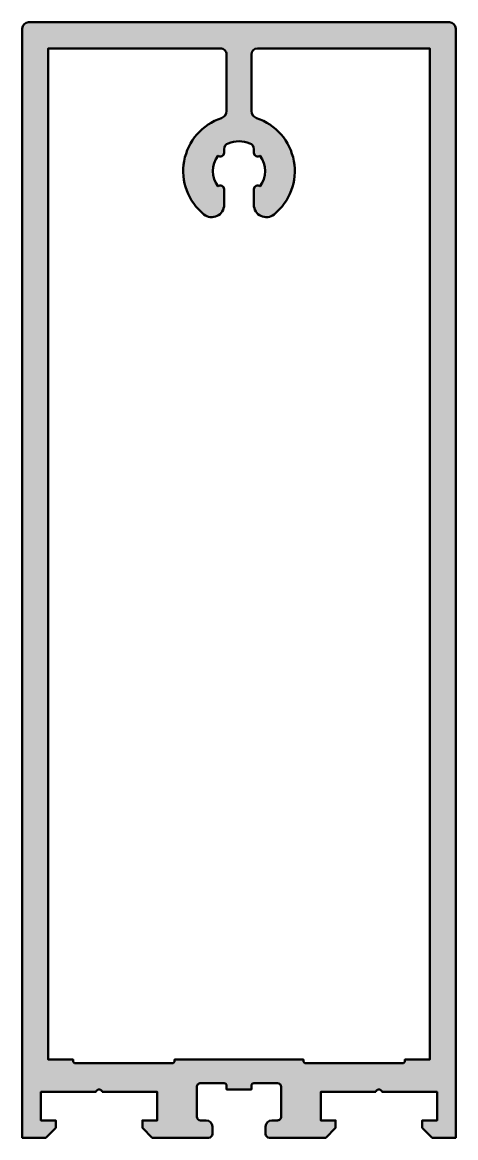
# Model space of a CAD drawing. Extents: x -17.5 to 17.5, y -6 to 84.
import ezdxf

# ---------------------------------------------------------------- set-up
doc = ezdxf.new("R2010")
doc.units = 0
doc.layers.add('0S-Alu contour', color=7, linetype='Continuous', lineweight=50)
doc.layers.add('0S-Alu hatch', color=252, linetype='Continuous', lineweight=25)

# ---------------------------------------------------------------- blocks, each defined once
blk = doc.blocks.new('477810__A2BA20D2_F393_449C_B1E1_12B8325BBB53_')
at = {"layer": '0S-Alu hatch'}
h = blk.add_hatch(color=256, dxfattribs=at)
edge = h.paths.add_edge_path()
edge.add_line((-17.00000000000001, 84), (16.99999999999999, 84))
edge.add_ellipse((16.99999999999999, 83.49999999999999), major_axis=(-0.5000000000000142, 0), ratio=1, start_angle=180, end_angle=270, ccw=False)
edge.add_line((17.50000000000001, 83.49999999999999), (17.5, -6.000000000000042))
edge.add_line((17.5, -6.000000000000042), (15.6, -6.000000000000042))
edge.add_line((15.6, -6.000000000000042), (14.8, -5.200000000000031))
edge.add_line((14.8, -5.200000000000031), (14.8, -4.600000000000036))
edge.add_line((14.8, -4.600000000000036), (15.99999999999999, -4.600000000000036))
edge.add_line((15.99999999999999, -4.600000000000036), (15.99999999999999, -2.300000000000039))
edge.add_line((15.99999999999999, -2.300000000000039), (11.55, -2.300000000000039))
edge.add_arc((11.3, -2.356250000000045), 0.2562500000000012, 12.6803834918211, 167.3196165081788)
edge.add_line((11.05, -2.300000000000039), (6.600000000000001, -2.300000000000039))
edge.add_line((6.600000000000001, -2.300000000000039), (6.600000000000001, -4.600000000000036))
edge.add_line((6.600000000000001, -4.600000000000036), (7.799999999999998, -4.600000000000036))
edge.add_line((7.799999999999998, -4.600000000000036), (7.799999999999998, -5.200000000000031))
edge.add_line((7.799999999999998, -5.200000000000031), (6.999999999999998, -6.000000000000042))
edge.add_line((6.999999999999998, -6.000000000000042), (2.449999999999997, -6.000000000000042))
edge.add_ellipse((2.450000000000002, -5.700000000000031), major_axis=(-0.3000000000000114, 0), ratio=1, start_angle=0, end_angle=89.99999999999898, ccw=False)
edge.add_line((2.149999999999991, -5.700000000000031), (2.149999999999996, -5.100000000000036))
edge.add_ellipse((2.649999999999996, -5.100000000000036), major_axis=(-0.5, 0), ratio=1, start_angle=270, end_angle=360, ccw=False)
edge.add_line((2.649999999999996, -4.600000000000036), (3.099999999999996, -4.600000000000036))
edge.add_arc((3.099999999999997, -4.300000000000039), 0.2999999999999971, 269.9999999999997, 360)
edge.add_line((3.399999999999995, -4.300000000000039), (3.399999999999996, -1.900000000000019))
edge.add_arc((3.099999999999997, -1.900000000000034), 0.2999999999999989, 0, 90)
edge.add_line((3.099999999999997, -1.600000000000035), (1.199999999999995, -1.600000000000022))
edge.add_arc((1.199999999999995, -1.800000000000011), 0.1999999999999886, 90, 180)
edge.add_line((1.000000000000007, -1.800000000000011), (0.9999999999999964, -2.100000000000036))
edge.add_line((0.9999999999999964, -2.100000000000036), (-1.000000000000003, -2.100000000000036))
edge.add_line((-1.000000000000003, -2.100000000000036), (-1.000000000000003, -1.800000000000025))
edge.add_arc((-1.200000000000002, -1.800000000000011), 0.1999999999999993, 0, 90)
edge.add_line((-1.200000000000002, -1.600000000000012), (-3.100000000000004, -1.600000000000022))
edge.add_arc((-3.100000000000008, -1.900000000000034), 0.3000000000000114, 89.99999999999935, 180)
edge.add_line((-3.400000000000019, -1.900000000000034), (-3.400000000000005, -4.300000000000039))
edge.add_arc((-3.100000000000008, -4.300000000000039), 0.2999999999999971, 180, 270)
edge.add_line((-3.100000000000008, -4.600000000000036), (-2.650000000000005, -4.600000000000036))
edge.add_ellipse((-2.650000000000005, -5.100000000000036), major_axis=(-0.5, 0), ratio=1, start_angle=180, end_angle=270, ccw=False)
edge.add_line((-2.150000000000005, -5.100000000000036), (-2.150000000000005, -5.700000000000031))
edge.add_ellipse((-2.450000000000002, -5.700000000000017), major_axis=(-0.2999999999999971, 0), ratio=1, start_angle=90, end_angle=180, ccw=False)
edge.add_line((-2.450000000000002, -6.000000000000014), (-7, -6.000000000000028))
edge.add_line((-7, -6.000000000000028), (-7.8, -5.200000000000031))
edge.add_line((-7.8, -5.200000000000031), (-7.8, -4.600000000000036))
edge.add_line((-7.8, -4.600000000000036), (-6.600000000000004, -4.600000000000036))
edge.add_line((-6.600000000000004, -4.600000000000036), (-6.600000000000004, -2.300000000000039))
edge.add_line((-6.600000000000004, -2.300000000000039), (-11.05, -2.300000000000039))
edge.add_arc((-11.3, -2.356250000000045), 0.2562500000000012, 12.68038349182107, 167.3196165081788)
edge.add_line((-11.55, -2.300000000000039), (-16, -2.300000000000039))
edge.add_line((-16, -2.300000000000039), (-16, -4.600000000000036))
edge.add_line((-16, -4.600000000000036), (-14.8, -4.600000000000036))
edge.add_line((-14.8, -4.600000000000036), (-14.8, -5.200000000000031))
edge.add_line((-14.8, -5.200000000000031), (-15.6, -6.000000000000042))
edge.add_line((-15.6, -6.000000000000042), (-17.5, -6.000000000000042))
edge.add_line((-17.5, -6.000000000000042), (-17.50000000000001, 83.49999999999999))
edge.add_ellipse((-17.00000000000001, 83.49999999999999), major_axis=(-0.5, 0), ratio=1, start_angle=270, end_angle=360, ccw=False)
edge = h.paths.add_edge_path()
edge.add_ellipse((-3.6e-15, 71.99999999999997), major_axis=(-4.499999999999997, 0), ratio=1, start_angle=-71.71611005959238, end_angle=51.055196405904496, ccw=False)
edge.add_arc((-1.600000000000004, 76.84252000512127), 0.6000000000000022, 288.2838899404069, 360)
edge.add_line((-1.000000000000003, 76.84252000512127), (-1.000000000000007, 81.39999999999996))
edge.add_arc((-1.5, 81.39999999999996), 0.4999999999999929, 0, 90.0000000000004)
edge.add_line((-1.500000000000003, 81.89999999999995), (-15.39999999999998, 81.89999999999995))
edge.add_line((-15.39999999999998, 81.89999999999995), (-15.39999999999999, 0.2999999999999545))
edge.add_line((-15.39999999999999, 0.2999999999999545), (-13.39999999999999, 0.2999999999999545))
edge.add_line((-13.39999999999999, 0.2999999999999545), (-13.39999999999999, 0.1999999999999602))
edge.add_arc((-13.19999999999999, 0.1999999999999602), 0.1999999999999993, 180, 270)
edge.add_line((-13.19999999999999, -4.26e-14), (-5.399999999999998, -4.26e-14))
edge.add_arc((-5.399999999999998, 0.1999999999999602), 0.2000000000000028, 270, 360)
edge.add_line((-5.199999999999999, 0.1999999999999602), (-5.199999999999999, 0.2999999999999545))
edge.add_line((-5.199999999999999, 0.2999999999999545), (5.199999999999992, 0.2999999999999545))
edge.add_line((5.199999999999992, 0.2999999999999545), (5.199999999999992, 0.1999999999999602))
edge.add_arc((5.399999999999995, 0.1999999999999602), 0.2000000000000028, 180, 269.9999999999995)
edge.add_line((5.399999999999993, -4.26e-14), (13.19999999999998, -4.26e-14))
edge.add_arc((13.19999999999998, 0.1999999999999602), 0.2000000000000028, 270, 360)
edge.add_line((13.39999999999999, 0.1999999999999602), (13.39999999999999, 0.2999999999999545))
edge.add_line((13.39999999999999, 0.2999999999999545), (15.39999999999999, 0.2999999999999545))
edge.add_line((15.39999999999999, 0.2999999999999545), (15.39999999999997, 81.89999999999995))
edge.add_line((15.39999999999997, 81.89999999999995), (1.499999999999992, 81.89999999999995))
edge.add_arc((1.499999999999992, 81.39999999999996), 0.5, 90, 180)
edge.add_line((0.9999999999999857, 81.39999999999996), (1, 76.84252000512127))
edge.add_arc((1.600000000000001, 76.84252000512127), 0.6000000000000015, 180, 251.7161100595931)
edge.add_ellipse((-7.1e-15, 71.99999999999997), major_axis=(-4.500000000000001, 0), ratio=1, start_angle=128.9448035940957, end_angle=251.7161100595925, ccw=False)
edge.add_ellipse((2.199999999999993, 69.27786848223673), major_axis=(-1.000000000000001, 0), ratio=1, start_angle=0, end_angle=128.9448035940957, ccw=False)
edge.add_line((1.199999999999995, 69.27786848223673), (1.200000000000006, 70.53030615433006))
edge.add_ellipse((1.500000000000037, 70.53030615433006), major_axis=(-0.3000000000000311, 0), ratio=1, start_angle=229.6807351609669, end_angle=360, ccw=False)
edge.add_arc((0, 71.99999999999997), 2.099999999999994, 323.7767789191131, 396.2232210808885)
edge.add_ellipse((1.499999999999989, 73.46969384566988), major_axis=(-0.3000000000000007, 0), ratio=1, start_angle=0, end_angle=130.3192648390396, ccw=False)
edge.add_line((1.199999999999992, 73.46969384566988), (1.199999999999995, 73.76635217326553))
edge.add_arc((0.6999999999999958, 73.76635217326553), 0.5, 0, 68.38172757784187)
edge.add_arc((-3.6e-15, 71.99999999999994), 2.400000000000005, 68.38172757784191, 111.6182724221581)
edge.add_arc((-0.700000000000003, 73.76635217326553), 0.5000000000000017, 111.6182724221583, 180)
edge.add_line((-1.200000000000002, 73.76635217326553), (-1.200000000000002, 73.46969384566988))
edge.add_ellipse((-1.500000000000003, 73.46969384566988), major_axis=(-0.3000000000000009, 0), ratio=1, start_angle=49.680735160960296, end_angle=180, ccw=False)
edge.add_arc((-7.1e-15, 71.99999999999997), 2.099999999999993, 143.7767789191116, 216.2232210808882)
edge.add_ellipse((-1.500000000000007, 70.53030615433006), major_axis=(-0.3000000000000043, 0), ratio=1, start_angle=180, end_angle=310.31926483904, ccw=False)
edge.add_line((-1.200000000000002, 70.53030615433006), (-1.200000000000004, 69.27786848223673))
edge.add_ellipse((-2.200000000000006, 69.27786848223673), major_axis=(-1.000000000000001, 0), ratio=1, start_angle=51.055196405904724, end_angle=180, ccw=False)
at = {"layer": '0S-Alu contour', "color": 7}
for points in [[(-17.00000000000001, 84), (16.99999999999999, 84)], [(-11.55, -2.300000000000039), (-16, -2.300000000000039), (-16, -4.600000000000036), (-14.8, -4.600000000000036), (-14.8, -5.200000000000031), (-15.6, -6.000000000000042), (-17.5, -6.000000000000042), (-17.50000000000001, 83.49999999999999)], [(17.50000000000001, 83.49999999999999), (17.5, -6.000000000000042), (15.6, -6.000000000000042), (14.8, -5.200000000000031), (14.8, -4.600000000000036), (15.99999999999999, -4.600000000000036), (15.99999999999999, -2.300000000000039), (11.55, -2.300000000000039)], [(-1.500000000000003, 81.89999999999995), (-15.39999999999998, 81.89999999999995), (-15.39999999999999, 0.2999999999999545), (-13.39999999999999, 0.2999999999999545), (-13.39999999999999, 0.1999999999999602)], [(-1.000000000000003, 76.84252000512127), (-1.000000000000007, 81.39999999999996)], [(0.9999999999999857, 81.39999999999996), (1, 76.84252000512127)], [(13.39999999999999, 0.1999999999999602), (13.39999999999999, 0.2999999999999545), (15.39999999999999, 0.2999999999999545), (15.39999999999997, 81.89999999999995), (1.499999999999992, 81.89999999999995)], [(-1.200000000000002, 73.76635217326553), (-1.200000000000002, 73.46969384566988)], [(1.199999999999992, 73.46969384566988), (1.199999999999995, 73.76635217326553)], [(-1.200000000000002, 70.53030615433006), (-1.200000000000004, 69.27786848223673)], [(1.199999999999995, 69.27786848223673), (1.200000000000006, 70.53030615433006)], [(-5.199999999999999, 0.1999999999999602), (-5.199999999999999, 0.2999999999999545), (5.199999999999992, 0.2999999999999545), (5.199999999999992, 0.1999999999999602)], [(-13.19999999999999, -4.26e-14), (-5.399999999999998, -4.26e-14)], [(5.399999999999993, -4.26e-14), (13.19999999999998, -4.26e-14)], [(-1.200000000000002, -1.600000000000012), (-3.100000000000004, -1.600000000000022)], [(1.000000000000007, -1.800000000000011), (0.9999999999999964, -2.100000000000036), (-1.000000000000003, -2.100000000000036), (-1.000000000000003, -1.800000000000025)], [(3.099999999999997, -1.600000000000035), (1.199999999999995, -1.600000000000022)], [(-2.450000000000002, -6.000000000000014), (-7, -6.000000000000028), (-7.8, -5.200000000000031), (-7.8, -4.600000000000036), (-6.600000000000004, -4.600000000000036), (-6.600000000000004, -2.300000000000039), (-11.05, -2.300000000000039)], [(-3.400000000000019, -1.900000000000034), (-3.400000000000005, -4.300000000000039)], [(11.05, -2.300000000000039), (6.600000000000001, -2.300000000000039), (6.600000000000001, -4.600000000000036), (7.799999999999998, -4.600000000000036), (7.799999999999998, -5.200000000000031), (6.999999999999998, -6.000000000000042), (2.449999999999997, -6.000000000000042)], [(3.399999999999995, -4.300000000000039), (3.399999999999996, -1.900000000000019)], [(-3.100000000000008, -4.600000000000036), (-2.650000000000005, -4.600000000000036)], [(-2.150000000000005, -5.100000000000036), (-2.150000000000005, -5.700000000000031)], [(2.149999999999991, -5.700000000000031), (2.149999999999996, -5.100000000000036)], [(2.649999999999996, -4.600000000000036), (3.099999999999996, -4.600000000000036)]]:
    blk.add_lwpolyline(points, dxfattribs=at)
at = {"layer": '0S-Alu contour', "color": 7, "extrusion": (0, 0, -1)}
for centre, radius, start, end in [((17.00000000000001, 83.49999999999999), 0.5, 0, 90), ((-16.99999999999999, 83.49999999999999), 0.5000000000000142, 90, 180), ((3.6e-15, 71.99999999999997), 4.499999999999997, 308.9448035940955, 71.71611005959252), ((7.1e-15, 71.99999999999997), 4.500000000000001, 108.2838899404075, 231.0551964059044), ((1.500000000000003, 73.46969384566988), 0.3000000000000009, 180, 310.3192648390397), ((-1.499999999999989, 73.46969384566988), 0.3000000000000007, 229.6807351609605, 0), ((1.500000000000007, 70.53030615433006), 0.3000000000000043, 49.68073516096004, 180), ((-1.500000000000037, 70.53030615433006), 0.3000000000000311, 0, 130.3192648390331), ((2.200000000000006, 69.27786848223673), 1.000000000000001, 180, 308.9448035940953), ((-2.199999999999993, 69.27786848223673), 1.000000000000001, 231.0551964059043, 0), ((2.650000000000005, -5.100000000000036), 0.5, 90, 180), ((-2.649999999999996, -5.100000000000036), 0.5, 0, 90), ((2.450000000000002, -5.700000000000017), 0.2999999999999971, 180, 270), ((-2.450000000000002, -5.700000000000031), 0.3000000000000114, 270.000000000001, 0)]:
    blk.add_arc(centre, radius, start, end, dxfattribs=at)
at = {"layer": '0S-Alu contour', "color": 7}
for centre, radius, start, end in [((-1.5, 81.39999999999996), 0.4999999999999929, 0, 90.0000000000004), ((1.499999999999992, 81.39999999999996), 0.5, 90, 180), ((-1.600000000000004, 76.84252000512127), 0.6000000000000022, 288.2838899404069, 0), ((1.600000000000001, 76.84252000512127), 0.6000000000000015, 180, 251.7161100595931), ((-0.700000000000003, 73.76635217326553), 0.5000000000000017, 111.6182724221583, 180), ((-3.6e-15, 71.99999999999994), 2.400000000000005, 68.38172757784191, 111.6182724221581), ((0.6999999999999958, 73.76635217326553), 0.5, 0, 68.38172757784187), ((-7.1e-15, 71.99999999999997), 2.099999999999993, 143.7767789191116, 216.2232210808882), ((0, 71.99999999999997), 2.099999999999994, 323.7767789191131, 36.22322108088849), ((-13.19999999999999, 0.1999999999999602), 0.1999999999999993, 180, 270), ((-5.399999999999998, 0.1999999999999602), 0.2000000000000028, 270, 0), ((5.399999999999995, 0.1999999999999602), 0.2000000000000028, 180, 269.9999999999995), ((13.19999999999998, 0.1999999999999602), 0.2000000000000028, 270, 0), ((-3.100000000000008, -1.900000000000034), 0.3000000000000114, 89.99999999999935, 180), ((-1.200000000000002, -1.800000000000011), 0.1999999999999993, 0, 90), ((1.199999999999995, -1.800000000000011), 0.1999999999999886, 90, 180), ((3.099999999999997, -1.900000000000034), 0.2999999999999989, 0, 90), ((-11.3, -2.356250000000045), 0.2562500000000012, 12.68038349182107, 167.3196165081788), ((11.3, -2.356250000000045), 0.2562500000000012, 12.6803834918211, 167.3196165081788), ((-3.100000000000008, -4.300000000000039), 0.2999999999999971, 180, 270), ((3.099999999999997, -4.300000000000039), 0.2999999999999971, 269.9999999999997, 0)]:
    blk.add_arc(centre, radius, start, end, dxfattribs=at)
blk = doc.blocks.new('477810__18740BC8_99AA_47C6_BDCC_3CD807D8EE54_')
at = {"layer": '0S-Alu contour', "color": 7}
blk.add_blockref('477810__A2BA20D2_F393_449C_B1E1_12B8325BBB53_', (0, 0), dxfattribs=at)

msp = doc.modelspace()

# ---------------------------------------------------------------- block references
at = {"layer": '0S-Alu contour', "color": 7}
msp.add_blockref('477810__18740BC8_99AA_47C6_BDCC_3CD807D8EE54_', (0, 0), dxfattribs=at)

doc.saveas('drawing.dxf')
